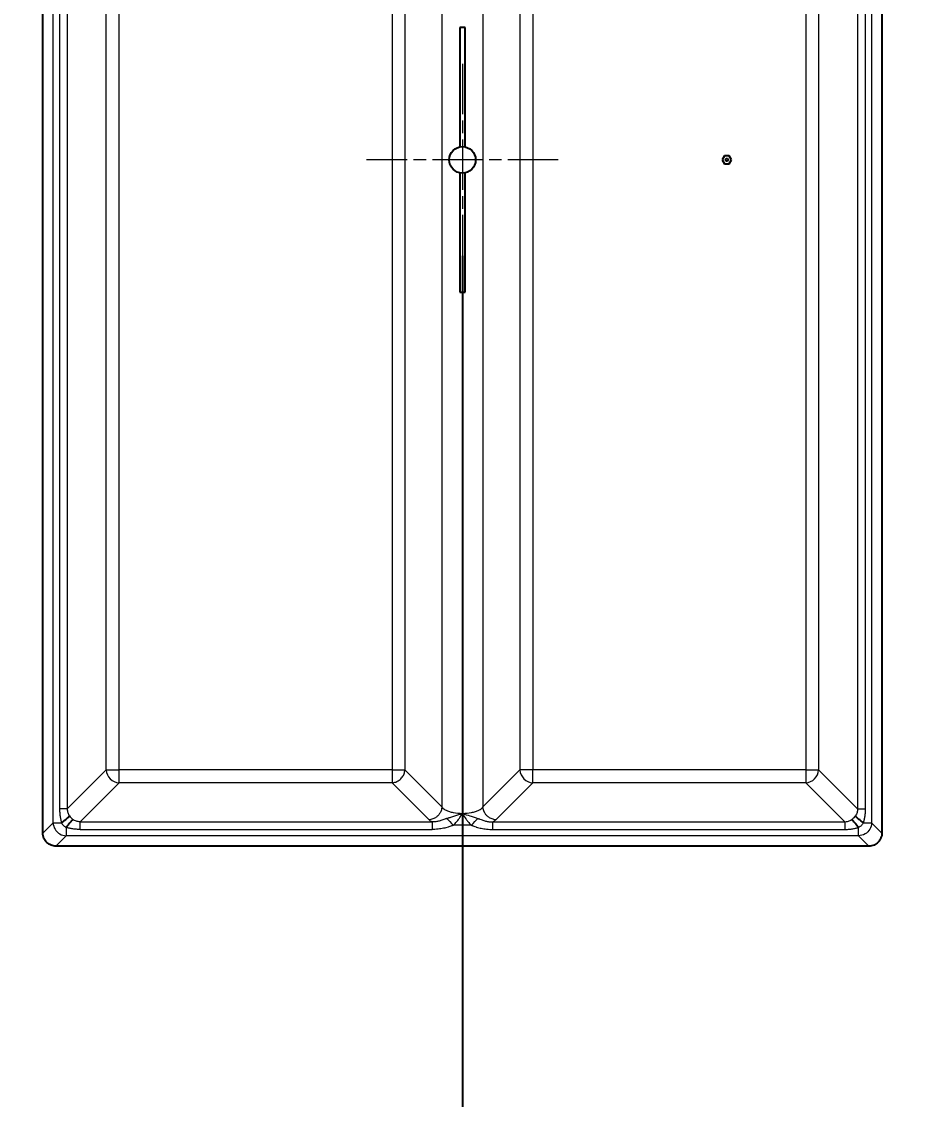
# Model space of a CAD drawing. Header units: millimetres. Extents: x 0 to 1486, y 0 to 1051.
# Drawn here: x 813.83 to 847.4, y 161.74 to 202.48 of the extents above; entities that cross this region are included whole.
import ezdxf

# ---------------------------------------------------------------- set-up
doc = ezdxf.new("R2010")
doc.units = ezdxf.units.MM
doc.header["$LTSCALE"] = 1.25
doc.linetypes.add('CHAIN', pattern=[0.3543, 0.2362, -0.0295, 0.0591, -0.0295])
for name, color, linetype, lineweight, true_color in [('Bemaßungen(DIN)', 7, 'Continuous', 5, 0x262659), ('Mittelpunktmarkierung(DIN)', 7, 'Continuous', 9, 0x262659), ('Sichtbare Kanten(DIN)', 7, 'Continuous', 25, 0x262659), ('Sichtbare tangentiale Kanten(DIN)', 7, 'Continuous', 15, 0x1a1a3e)]:
    doc.layers.add(name, color=color, linetype=linetype, lineweight=lineweight, true_color=true_color)
doc.styles.add('Aktuell-DINGroßer Text', font='arial.ttf')
doc.dimstyles.new('STANDARD-DIN', dxfattribs={"dimscale": 1.25, "dimtxt": 5.25, "dimasz": 2.5, "dimexe": 3.175, "dimexo": 0, "dimgap": 0.8, "dimtad": 1, "dimrnd": 1e-08, "dimtxsty": 'Aktuell-DINGroßer Text', "dimcen": 0.09, "dimdle": 10, "dimclrd": 256, "dimclre": 256, "dimclrt": 256, "dimazin": 2, "dimtfac": 0.666667, "dimtmove": 0, "dimatfit": 3, "dimfxl": 1, "dimtolj": 1, "dimlwd": 25, "dimlwe": 25, "dimarcsym": 0})

# ---------------------------------------------------------------- blocks, each defined once
blk = doc.blocks.new('_DotSmall')
at = {"color": 0, "linetype": 'ByBlock', "const_width": 0.5}
blk.add_lwpolyline([(-0.0625, 0, 1), (0.0625, 0, 1)], format="xyb", close=True, dxfattribs=at)
blk = doc.blocks.new('*D117')
at = {"layer": 'Bemaßungen(DIN)', "color": 250, "linetype": 'Continuous', "lineweight": 25, "true_color": 0x3f3f3f, "transparency": 16777216}
for p, q in [((796.998, 197.249), (796.998, 74.53)), ((830.498, 193.624), (830.498, 74.53)), ((796.998, 78.499), (830.498, 78.499))]:
    blk.add_line(p, q, dxfattribs=at)
at = {"layer": 'Defpoints', "color": 0, "linetype": 'Continuous', "transparency": 16777216}
for p in [(796.998, 197.249), (830.498, 193.624), (830.498, 78.499)]:
    blk.add_point(p, dxfattribs=at)
at = {"layer": 'Bemaßungen(DIN)', "color": 250, "linetype": 'Continuous', "lineweight": 25, "true_color": 0x3f3f3f, "transparency": 16777216, "xscale": 3.125, "yscale": 3.125, "zscale": 3.125, "rotation": 180}
blk.add_blockref('_DotSmall', (796.998, 78.499), dxfattribs=at)
at = {"layer": 'Bemaßungen(DIN)', "color": 250, "linetype": 'Continuous', "lineweight": 25, "true_color": 0x3f3f3f, "transparency": 16777216, "xscale": 3.125, "yscale": 3.125, "zscale": 3.125}
blk.add_blockref('_DotSmall', (830.498, 78.499), dxfattribs=at)
at = {"layer": 'Bemaßungen(DIN)', "color": 179, "linetype": 'Continuous', "lineweight": 25, "true_color": 0x262659, "transparency": 16777216, "insert": (799.668, 87.386), "char_height": 6.5625, "attachment_point": 1, "style": 'Aktuell-DINGroßer Text'}
blk.add_mtext('\\A1;33,5{\\H4.375;±0,1}', dxfattribs=at)
blk = doc.blocks.new('*D118')
at = {"layer": 'Bemaßungen(DIN)', "color": 250, "linetype": 'Continuous', "lineweight": 25, "true_color": 0x3f3f3f, "transparency": 16777216}
for p, q in [((866.998, 197.249), (866.998, 74.53)), ((830.498, 193.624), (830.498, 74.53)), ((830.498, 78.499), (866.998, 78.499))]:
    blk.add_line(p, q, dxfattribs=at)
at = {"layer": 'Defpoints', "color": 0, "linetype": 'Continuous', "transparency": 16777216}
for p in [(866.998, 197.249), (830.498, 193.624), (866.998, 78.499)]:
    blk.add_point(p, dxfattribs=at)
at = {"layer": 'Bemaßungen(DIN)', "color": 250, "linetype": 'Continuous', "lineweight": 25, "true_color": 0x3f3f3f, "transparency": 16777216, "xscale": 3.125, "yscale": 3.125, "zscale": 3.125, "rotation": 180}
blk.add_blockref('_DotSmall', (830.498, 78.499), dxfattribs=at)
at = {"layer": 'Bemaßungen(DIN)', "color": 250, "linetype": 'Continuous', "lineweight": 25, "true_color": 0x3f3f3f, "transparency": 16777216, "xscale": 3.125, "yscale": 3.125, "zscale": 3.125}
blk.add_blockref('_DotSmall', (866.998, 78.499), dxfattribs=at)
at = {"layer": 'Bemaßungen(DIN)', "color": 179, "linetype": 'Continuous', "lineweight": 25, "true_color": 0x262659, "transparency": 16777216, "insert": (846.214, 86.061), "char_height": 6.5625, "attachment_point": 1, "style": 'Aktuell-DINGroßer Text'}
blk.add_mtext('\\A1; \\fArial|b0|i0;{\\H6.5625; }', dxfattribs=at)
blk = doc.blocks.new('*D127')
at = {"layer": 'Bemaßungen(DIN)', "color": 250, "linetype": 'Continuous', "lineweight": 25, "true_color": 0x3f3f3f, "transparency": 16777216}
for p, q in [((830.498, 193.624), (830.498, 102.655)), ((866.998, 193.624), (866.998, 102.655)), ((833.623, 106.624), (863.873, 106.624))]:
    blk.add_line(p, q, dxfattribs=at)
at = {"layer": 'Bemaßungen(DIN)', "color": 250, "linetype": 'Continuous', "true_color": 0x3f3f3f, "transparency": 16777216}
for points in [[(833.623, 107.145), (833.623, 106.103), (830.498, 106.624)], [(863.873, 107.145), (863.873, 106.103), (866.998, 106.624)]]:
    blk.add_solid(points, dxfattribs=at)
at = {"layer": 'Defpoints', "color": 0, "linetype": 'Continuous', "transparency": 16777216}
for p in [(830.498, 193.624), (866.998, 193.624), (866.998, 106.624)]:
    blk.add_point(p, dxfattribs=at)
at = {"layer": 'Bemaßungen(DIN)', "color": 179, "linetype": 'Continuous', "lineweight": 25, "true_color": 0x262659, "transparency": 16777216, "insert": (834.655, 115.511), "char_height": 6.5625, "attachment_point": 1, "style": 'Aktuell-DINGroßer Text'}
blk.add_mtext('\\A1;36,5{\\H4.375;±0,1}', dxfattribs=at)

msp = doc.modelspace()

# ---------------------------------------------------------------- linework, layer by layer
at = {"layer": 'Mittelpunktmarkierung(DIN)', "linetype": 'CHAIN', "ltscale": 6.444903}
for p, q in [((830.4985, 200.8739), (830.4985, 193.6239)), ((834.1235, 197.2489), (826.8735, 197.2489))]:
    msp.add_line(p, q, dxfattribs=at)
at = {"layer": 'Sichtbare Kanten(DIN)'}
for p, q in [((814.6335, 171.809), (814.6335, 222.6887)), ((846.3635, 222.6887), (846.3635, 171.809)), ((830.3985, 202.2489), (830.3985, 197.7388)), ((830.5985, 202.2489), (830.3985, 202.2489)), ((830.5985, 197.7388), (830.5985, 202.2489)), ((840.4119, 197.3989), (840.3253, 197.2489)), ((840.3253, 197.2489), (840.4119, 197.0989)), ((840.5851, 197.3989), (840.4119, 197.3989)), ((840.4407, 197.2489), (840.4696, 197.2989)), ((840.4696, 197.1989), (840.4407, 197.2489)), ((840.4696, 197.2989), (840.5273, 197.2989)), ((840.5273, 197.1989), (840.4696, 197.1989)), ((840.5273, 197.2989), (840.5562, 197.2489)), ((840.5562, 197.2489), (840.5273, 197.1989)), ((840.6717, 197.2489), (840.5851, 197.3989)), ((840.5851, 197.0989), (840.6717, 197.2489)), ((830.3985, 196.759), (830.3985, 192.2489)), ((830.5985, 192.2489), (830.5985, 196.759)), ((840.4119, 197.0989), (840.5851, 197.0989)), ((830.3985, 192.2489), (830.5985, 192.2489)), ((845.8683, 171.3139), (815.1286, 171.3139))]:
    msp.add_line(p, q, dxfattribs=at)
msp.add_circle((830.4985, 197.2489), 0.5, dxfattribs=at)
for points, knots in [([(815.3397, 172.1991), (815.3555, 172.2108), (815.3711, 172.2224), (815.3864, 172.234), (815.4054, 172.2485), (815.424, 172.2629), (815.4417, 172.2769), (815.4524, 172.2854), (815.4628, 172.2937), (815.4728, 172.3019), (815.493, 172.3183), (815.5119, 172.3341), (815.5292, 172.3492), (815.5466, 172.3642), (815.5623, 172.3784), (815.5763, 172.3916), (815.5833, 172.3982), (815.5898, 172.4045), (815.5959, 172.4106), (815.6059, 172.4206), (815.6147, 172.4299), (815.622, 172.4383), (815.6279, 172.4451), (815.6328, 172.4512), (815.6368, 172.4567)], [-1.0769104, -1.0769104, -1.0769104, -1.0769104, -0.9572537, -0.9572537, -0.9572537, -0.8077, -0.8077, -0.8077, -0.7179403, -0.7179403, -0.7179403, -0.5384552, -0.5384552, -0.5384552, -0.3589701, -0.3589701, -0.3589701, -0.2692104, -0.2692104, -0.2692104, -0.1196567, -0.1196567, -0.1196567, 0, 0, 0, 0]), ([(815.5187, 172.0201), (815.5304, 172.0359), (815.542, 172.0515), (815.5536, 172.0668), (815.5681, 172.0858), (815.5825, 172.1044), (815.5965, 172.1221), (815.605, 172.1328), (815.6133, 172.1432), (815.6215, 172.1532), (815.6379, 172.1734), (815.6537, 172.1923), (815.6687, 172.2096), (815.6838, 172.227), (815.698, 172.2427), (815.7112, 172.2567), (815.7178, 172.2637), (815.7241, 172.2702), (815.7302, 172.2763), (815.7402, 172.2863), (815.7495, 172.2951), (815.7579, 172.3024), (815.7647, 172.3083), (815.7708, 172.3132), (815.7763, 172.3172)], [-1.0769104, -1.0769104, -1.0769104, -1.0769104, -0.9572537, -0.9572537, -0.9572537, -0.8077, -0.8077, -0.8077, -0.7179403, -0.7179403, -0.7179403, -0.5384552, -0.5384552, -0.5384552, -0.3589701, -0.3589701, -0.3589701, -0.2692104, -0.2692104, -0.2692104, -0.1196567, -0.1196567, -0.1196567, 0, 0, 0, 0]), ([(845.4782, 172.0201), (845.4666, 172.0359), (845.4549, 172.0515), (845.4433, 172.0668), (845.4288, 172.0858), (845.4145, 172.1044), (845.4004, 172.1221), (845.392, 172.1328), (845.3836, 172.1432), (845.3754, 172.1532), (845.359, 172.1734), (845.3432, 172.1923), (845.3282, 172.2096), (845.3131, 172.227), (845.2989, 172.2427), (845.2857, 172.2567), (845.2791, 172.2637), (845.2728, 172.2702), (845.2668, 172.2763), (845.2567, 172.2863), (845.2474, 172.2951), (845.239, 172.3024), (845.2323, 172.3083), (845.2261, 172.3132), (845.2206, 172.3172)], [-1.0769104, -1.0769104, -1.0769104, -1.0769104, -0.9572537, -0.9572537, -0.9572537, -0.8077, -0.8077, -0.8077, -0.7179403, -0.7179403, -0.7179403, -0.5384552, -0.5384552, -0.5384552, -0.3589701, -0.3589701, -0.3589701, -0.2692104, -0.2692104, -0.2692104, -0.1196567, -0.1196567, -0.1196567, 0, 0, 0, 0]), ([(845.6573, 172.1991), (845.6414, 172.2108), (845.6258, 172.2224), (845.6106, 172.234), (845.5915, 172.2485), (845.573, 172.2629), (845.5552, 172.2769), (845.5445, 172.2854), (845.5342, 172.2937), (845.5241, 172.3019), (845.5039, 172.3183), (845.485, 172.3341), (845.4677, 172.3492), (845.4504, 172.3642), (845.4346, 172.3784), (845.4206, 172.3916), (845.4136, 172.3982), (845.4071, 172.4045), (845.4011, 172.4106), (845.391, 172.4206), (845.3822, 172.4299), (845.3749, 172.4383), (845.369, 172.4451), (845.3641, 172.4512), (845.3601, 172.4567)], [-1.0769104, -1.0769104, -1.0769104, -1.0769104, -0.9572537, -0.9572537, -0.9572537, -0.8077, -0.8077, -0.8077, -0.7179403, -0.7179403, -0.7179403, -0.5384552, -0.5384552, -0.5384552, -0.3589701, -0.3589701, -0.3589701, -0.2692104, -0.2692104, -0.2692104, -0.1196567, -0.1196567, -0.1196567, 0, 0, 0, 0]), ([(815.1286, 171.3139), (815.0646, 171.3139), (815.0002, 171.3263), (814.8823, 171.3741), (814.8286, 171.4091), (814.7377, 171.4972), (814.701, 171.5501), (814.6616, 171.6397), (814.6511, 171.6727), (814.6371, 171.7401), (814.6335, 171.7746), (814.6335, 171.809)], [0, 0, 0, 0, 0.019193526, 0.019193526, 0.038166014, 0.038166014, 0.057250771, 0.057250771, 0.067667509, 0.067667509, 0.078108379, 0.078108379, 0.078108379, 0.078108379]), ([(846.3635, 171.809), (846.3635, 171.745), (846.351, 171.6806), (846.3033, 171.5627), (846.2683, 171.509), (846.1801, 171.4181), (846.1272, 171.3814), (846.0376, 171.342), (846.0046, 171.3315), (845.9372, 171.3175), (845.9028, 171.3139), (845.8683, 171.3139)], [0, 0, 0, 0, 0.019193526, 0.019193526, 0.038166014, 0.038166014, 0.057250771, 0.057250771, 0.067667509, 0.067667509, 0.078108379, 0.078108379, 0.078108379, 0.078108379])]:
    msp.add_open_spline(points, degree=3, knots=knots, dxfattribs=at)
at = {"layer": 'Sichtbare tangentiale Kanten(DIN)'}
for p, q in [((815.0236, 172.1991), (815.0236, 222.2986)), ((845.9734, 222.2986), (845.9734, 172.1991)), ((815.2644, 221.7758), (815.2644, 172.722)), ((815.556, 221.7758), (815.556, 172.722)), ((829.7216, 221.7024), (829.7216, 172.7953)), ((831.2753, 221.7024), (831.2753, 172.7953)), ((845.4409, 221.7758), (845.4409, 172.722)), ((845.7325, 221.7758), (845.7325, 172.722)), ((817.0271, 174.193), (817.0271, 220.3047)), ((817.5126, 174.193), (817.5126, 220.3047)), ((827.8365, 220.3047), (827.8365, 174.193)), ((828.3221, 220.3047), (828.3221, 174.193)), ((832.6749, 220.3047), (832.6749, 174.193)), ((833.1604, 220.3047), (833.1604, 174.193)), ((843.4843, 220.3047), (843.4843, 174.193)), ((843.9699, 220.3047), (843.9699, 174.193)), ((815.556, 172.722), (817.0271, 174.193)), ((817.0271, 174.193), (817.5126, 174.193)), ((827.8365, 174.193), (817.5126, 174.193)), ((817.5126, 173.7075), (817.5126, 174.193)), ((827.8365, 174.193), (827.8365, 173.7075)), ((827.8365, 174.193), (828.3221, 174.193)), ((828.3221, 174.193), (829.7216, 172.7953)), ((832.6749, 174.193), (831.2753, 172.7953)), ((833.1604, 174.193), (832.6749, 174.193)), ((843.4843, 174.193), (833.1604, 174.193)), ((833.1604, 173.7075), (833.1604, 174.193)), ((843.4843, 174.193), (843.9699, 174.193)), ((843.4843, 174.193), (843.4843, 173.7075)), ((845.4409, 172.722), (843.9699, 174.193)), ((816.0416, 172.2364), (817.5126, 173.7075)), ((827.8365, 173.7075), (817.5126, 173.7075)), ((827.8365, 173.7075), (829.2361, 172.3097)), ((833.1604, 173.7075), (831.7608, 172.3097)), ((843.4843, 173.7075), (833.1604, 173.7075)), ((844.9553, 172.2364), (843.4843, 173.7075)), ((815.556, 172.722), (815.2644, 172.722)), ((845.4409, 172.722), (845.7325, 172.722)), ((814.6335, 171.809), (815.0236, 172.1991)), ((816.0416, 172.2364), (829.35, 172.2364)), ((816.0416, 171.9449), (816.0416, 172.2364)), ((816.0416, 171.9449), (829.35, 171.9449)), ((829.35, 172.2364), (829.35, 171.9449)), ((830.8459, 172.1001), (830.1512, 172.1001)), ((831.647, 172.2364), (844.9553, 172.2364)), ((831.647, 171.9449), (831.647, 172.2364)), ((831.647, 171.9449), (844.9553, 171.9449)), ((844.9553, 172.2364), (844.9553, 171.9449)), ((845.6573, 172.1991), (845.9734, 172.1991)), ((846.3635, 171.809), (845.9734, 172.1991)), ((815.1286, 171.3139), (815.5187, 171.704)), ((845.4782, 171.704), (815.5187, 171.704)), ((845.8683, 171.3139), (845.4782, 171.704))]:
    msp.add_line(p, q, dxfattribs=at)
for centre, major_axis, ratio, start_param, end_param in [((817.5126, 174.193), (0.3536, -0.3536), 0.9446321, 3.9554703, 5.4693077), ((833.1604, 174.193), (0.3533, -0.3538), 0.9445654, 3.9561594, 5.4699263), ((843.4843, 174.193), (-0.3536, -0.3536), 0.9446321, 0.8138776, 2.327715), ((830.1512, 172.1001), (0.3344, -0.3717), 0.0000692, 3.9311732, 4.7123471), ((830.8458, 172.1), (0.3343, 0.3717), 0.0000692, 4.7125872, 5.493443), ((830.2928, 172.3683), (1.094, -0.0179), 0.2634519, 3.4077328, 3.677844), ((830.7041, 172.3683), (1.094, 0.0179), 0.2634519, 5.746934, 6.0170452)]:
    msp.add_ellipse(centre, major_axis=major_axis, ratio=ratio, start_param=start_param, end_param=end_param, dxfattribs=at)
for points, knots in [([(827.8365, 173.7075), (827.8482, 173.7081), (827.8599, 173.7092), (827.8716, 173.7107), (827.8949, 173.7138), (827.918, 173.7185), (827.9409, 173.7248), (827.9665, 173.7319), (827.9918, 173.741), (828.0162, 173.7521), (828.0244, 173.7557), (828.0324, 173.7597), (828.0404, 173.7638), (828.0881, 173.7885), (828.1322, 173.8208), (828.1705, 173.8591), (828.2087, 173.8973), (828.241, 173.9414), (828.2657, 173.9892), (828.2699, 173.9971), (828.2738, 174.0052), (828.2775, 174.0133), (828.2885, 174.0378), (828.2977, 174.063), (828.3048, 174.0887), (828.3111, 174.1115), (828.3158, 174.1347), (828.3188, 174.158), (828.3203, 174.1697), (828.3214, 174.1813), (828.3221, 174.193)], [0, 0, 0, 0, 0.0720856, 0.0720856, 0.0720856, 0.2162567, 0.2162567, 0.2162567, 0.3784425, 0.3784425, 0.3784425, 0.4325134, 0.4325134, 0.4325134, 0.7568985, 0.7568985, 0.7568985, 1.0812835, 1.0812835, 1.0812835, 1.1353545, 1.1353545, 1.1353545, 1.2975402, 1.2975402, 1.2975402, 1.4417114, 1.4417114, 1.4417114, 1.5137969, 1.5137969, 1.5137969, 1.5137969]), ([(815.2644, 172.722), (815.2645, 172.7103), (815.2646, 172.6986), (815.2648, 172.6869), (815.2649, 172.6752), (815.2653, 172.6635), (815.2657, 172.6519), (815.2665, 172.6286), (815.2677, 172.6054), (815.2693, 172.5823), (815.2726, 172.5363), (815.2774, 172.4909), (815.2838, 172.4468), (815.2902, 172.4025), (815.2982, 172.3595), (815.3076, 172.3181), (815.3123, 172.2975), (815.3174, 172.2772), (815.3227, 172.2573), (815.3254, 172.2474), (815.3281, 172.2376), (815.3309, 172.2279), (815.3338, 172.2182), (815.3367, 172.2086), (815.3397, 172.1991)], [0, 0, 0, 0, 0.03321382, 0.03321382, 0.03321382, 0.06641125, 0.06641125, 0.06641125, 0.13277377, 0.13277377, 0.13277377, 0.26517816, 0.26517816, 0.26517816, 0.3981672, 0.3981672, 0.3981672, 0.46455773, 0.46455773, 0.46455773, 0.4977404, 0.4977404, 0.4977404, 0.53089997, 0.53089997, 0.53089997, 0.53089997]), ([(815.556, 172.722), (815.5535, 172.6727), (815.5655, 172.5764), (815.6094, 172.4941), (815.6368, 172.4567)], [0, 0, 0, 0, 0.14249094, 0.285274, 0.285274, 0.285274, 0.285274]), ([(829.7216, 172.7953), (829.7209, 172.7836), (829.7198, 172.7719), (829.7183, 172.7603), (829.7153, 172.737), (829.7106, 172.7138), (829.7043, 172.691), (829.6972, 172.6653), (829.6881, 172.64), (829.677, 172.6156), (829.6733, 172.6075), (829.6694, 172.5994), (829.6653, 172.5914), (829.6488, 172.5596), (829.6289, 172.5294), (829.6062, 172.5015), (829.5948, 172.4875), (829.5828, 172.4741), (829.57, 172.4613), (829.5573, 172.4486), (829.5439, 172.4365), (829.5299, 172.4251), (829.495, 172.3967), (829.4565, 172.3728), (829.4158, 172.3543), (829.3913, 172.3433), (829.3661, 172.3341), (829.3404, 172.327), (829.3176, 172.3207), (829.2944, 172.316), (829.2711, 172.313), (829.2594, 172.3115), (829.2478, 172.3104), (829.2361, 172.3097)], [-1.5137969, -1.5137969, -1.5137969, -1.5137969, -1.4417114, -1.4417114, -1.4417114, -1.2975402, -1.2975402, -1.2975402, -1.1353545, -1.1353545, -1.1353545, -1.0812835, -1.0812835, -1.0812835, -0.8650268, -0.8650268, -0.8650268, -0.7568985, -0.7568985, -0.7568985, -0.6487701, -0.6487701, -0.6487701, -0.3784425, -0.3784425, -0.3784425, -0.2162567, -0.2162567, -0.2162567, -0.0720856, -0.0720856, -0.0720856, 0, 0, 0, 0]), ([(829.7216, 172.7953), (829.7428, 172.761), (829.7785, 172.7281), (829.8265, 172.6983), (829.8425, 172.6884), (829.8598, 172.6788), (829.8785, 172.6697), (829.9158, 172.6514), (829.9583, 172.6348), (830.0049, 172.6203), (830.0515, 172.6057), (830.1023, 172.5932), (830.1557, 172.5831), (830.2625, 172.5629), (830.3803, 172.5523), (830.4985, 172.5523)], [-1.0975594, -1.0975594, -1.0975594, -1.0975594, -0.8232491, -0.8232491, -0.8232491, -0.7317063, -0.7317063, -0.7317063, -0.5486389, -0.5486389, -0.5486389, -0.3658531, -0.3658531, -0.3658531, 0, 0, 0, 0]), ([(830.4985, 172.5523), (830.6166, 172.5523), (830.7344, 172.5629), (830.8412, 172.5831), (830.8946, 172.5932), (830.9454, 172.6057), (830.992, 172.6203), (831.0387, 172.6348), (831.0811, 172.6514), (831.1184, 172.6697), (831.1371, 172.6788), (831.1544, 172.6884), (831.1704, 172.6983), (831.2184, 172.7281), (831.2541, 172.761), (831.2753, 172.7953)], [0, 0, 0, 0, 0.3658531, 0.3658531, 0.3658531, 0.5486389, 0.5486389, 0.5486389, 0.7317063, 0.7317063, 0.7317063, 0.8232491, 0.8232491, 0.8232491, 1.0975594, 1.0975594, 1.0975594, 1.0975594]), ([(831.7608, 172.3097), (831.7492, 172.3104), (831.7375, 172.3115), (831.7258, 172.313), (831.7025, 172.316), (831.6793, 172.3207), (831.6565, 172.327), (831.6308, 172.3341), (831.6056, 172.3433), (831.5812, 172.3543), (831.5404, 172.3728), (831.5019, 172.3967), (831.467, 172.4251), (831.453, 172.4365), (831.4396, 172.4486), (831.4269, 172.4613), (831.4142, 172.4741), (831.4021, 172.4875), (831.3907, 172.5015), (831.368, 172.5294), (831.3481, 172.5596), (831.3316, 172.5914), (831.3275, 172.5994), (831.3236, 172.6075), (831.3199, 172.6156), (831.3088, 172.64), (831.2997, 172.6653), (831.2926, 172.691), (831.2863, 172.7138), (831.2816, 172.737), (831.2786, 172.7603), (831.2771, 172.7719), (831.276, 172.7836), (831.2753, 172.7953)], [-1.5137969, -1.5137969, -1.5137969, -1.5137969, -1.4417114, -1.4417114, -1.4417114, -1.2975402, -1.2975402, -1.2975402, -1.1353545, -1.1353545, -1.1353545, -0.8650268, -0.8650268, -0.8650268, -0.7568985, -0.7568985, -0.7568985, -0.6487701, -0.6487701, -0.6487701, -0.4325134, -0.4325134, -0.4325134, -0.3784425, -0.3784425, -0.3784425, -0.2162567, -0.2162567, -0.2162567, -0.0720856, -0.0720856, -0.0720856, 0, 0, 0, 0]), ([(845.4409, 172.722), (845.4434, 172.6727), (845.4315, 172.5764), (845.3875, 172.4941), (845.3601, 172.4567)], [0, 0, 0, 0, 0.14249094, 0.285274, 0.285274, 0.285274, 0.285274]), ([(845.7325, 172.722), (845.7324, 172.7103), (845.7324, 172.6986), (845.7322, 172.6869), (845.732, 172.6752), (845.7317, 172.6635), (845.7312, 172.6519), (845.7304, 172.6286), (845.7292, 172.6054), (845.7276, 172.5823), (845.7244, 172.5363), (845.7195, 172.4909), (845.7131, 172.4468), (845.7067, 172.4025), (845.6987, 172.3595), (845.6893, 172.3181), (845.6846, 172.2975), (845.6796, 172.2772), (845.6742, 172.2573), (845.6716, 172.2474), (845.6688, 172.2376), (845.666, 172.2279), (845.6631, 172.2182), (845.6602, 172.2086), (845.6573, 172.1991)], [0, 0, 0, 0, 0.03321382, 0.03321382, 0.03321382, 0.06641125, 0.06641125, 0.06641125, 0.13277377, 0.13277377, 0.13277377, 0.26517816, 0.26517816, 0.26517816, 0.3981672, 0.3981672, 0.3981672, 0.46455773, 0.46455773, 0.46455773, 0.4977404, 0.4977404, 0.4977404, 0.53089997, 0.53089997, 0.53089997, 0.53089997]), ([(815.6368, 172.4567), (815.6559, 172.4308), (815.6986, 172.3799), (815.7494, 172.337), (815.7763, 172.3172)], [0, 0, 0, 0, 0.09759049, 0.19891575, 0.19891575, 0.19891575, 0.19891575]), ([(816.0416, 172.2364), (815.9923, 172.2339), (815.896, 172.2459), (815.8137, 172.2898), (815.7763, 172.3172)], [0, 0, 0, 0, 0.14249094, 0.285274, 0.285274, 0.285274, 0.285274]), ([(829.9157, 172.3618), (829.9084, 172.3594), (829.9012, 172.357), (829.8941, 172.3546), (829.887, 172.3523), (829.8801, 172.3499), (829.8734, 172.3475), (829.8598, 172.3428), (829.8467, 172.338), (829.8339, 172.3334), (829.8057, 172.323), (829.7793, 172.3129), (829.7534, 172.3034), (829.7089, 172.2872), (829.666, 172.2728), (829.6229, 172.2615), (829.5809, 172.2505), (829.5386, 172.2426), (829.4961, 172.2381), (829.4703, 172.2354), (829.4443, 172.234), (829.4184, 172.2338), (829.407, 172.2337), (829.3955, 172.2339), (829.3841, 172.2344), (829.3727, 172.2348), (829.3613, 172.2356), (829.35, 172.2364)], [0, 0, 0, 0, 0.01897228, 0.01897228, 0.01897228, 0.03796594, 0.03796594, 0.03796594, 0.07600353, 0.07600353, 0.07600353, 0.16039524, 0.16039524, 0.16039524, 0.30539712, 0.30539712, 0.30539712, 0.44668431, 0.44668431, 0.44668431, 0.53247752, 0.53247752, 0.53247752, 0.57051482, 0.57051482, 0.57051482, 0.60860001, 0.60860001, 0.60860001, 0.60860001]), ([(829.9157, 172.3618), (829.9251, 172.3648), (829.9345, 172.3678), (829.944, 172.3709), (829.9536, 172.3741), (829.9633, 172.3772), (829.9731, 172.3804), (829.9927, 172.3869), (830.0129, 172.3935), (830.0338, 172.4004), (830.0769, 172.4146), (830.1231, 172.4298), (830.1735, 172.446), (830.2206, 172.461), (830.2712, 172.4769), (830.3247, 172.4942), (830.3523, 172.5031), (830.3807, 172.5123), (830.4098, 172.522), (830.4243, 172.5268), (830.4389, 172.5318), (830.4537, 172.5368), (830.4685, 172.5419), (830.4835, 172.547), (830.4985, 172.5523)], [0, 0, 0, 0, 0.0397614, 0.0397614, 0.0397614, 0.07945706, 0.07945706, 0.07945706, 0.15871475, 0.15871475, 0.15871475, 0.32258978, 0.32258978, 0.32258978, 0.4758974, 0.4758974, 0.4758974, 0.55516805, 0.55516805, 0.55516805, 0.59470833, 0.59470833, 0.59470833, 0.634183, 0.634183, 0.634183, 0.634183]), ([(830.1512, 172.1001), (830.1599, 172.1081), (830.1688, 172.1161), (830.1774, 172.1243), (830.1861, 172.1325), (830.1947, 172.1409), (830.2031, 172.1493), (830.22, 172.1661), (830.2365, 172.1834), (830.2525, 172.201), (830.2858, 172.2376), (830.3173, 172.2758), (830.3471, 172.3152), (830.3749, 172.352), (830.4003, 172.3906), (830.4251, 172.4294), (830.4379, 172.4495), (830.4505, 172.4698), (830.4628, 172.4902), (830.469, 172.5004), (830.4751, 172.5107), (830.481, 172.521), (830.487, 172.5314), (830.4928, 172.5418), (830.4985, 172.5523)], [0, 0, 0, 0, 0.03572785, 0.03572785, 0.03572785, 0.07149694, 0.07149694, 0.07149694, 0.14312062, 0.14312062, 0.14312062, 0.29141532, 0.29141532, 0.29141532, 0.42964001, 0.42964001, 0.42964001, 0.50120862, 0.50120862, 0.50120862, 0.53702584, 0.53702584, 0.53702584, 0.57289678, 0.57289678, 0.57289678, 0.57289678]), ([(830.4985, 172.5523), (830.6005, 172.5166), (830.7642, 172.4654), (830.9475, 172.4059), (831.0382, 172.3756), (831.0812, 172.3617)], [0, 0, 0, 0, 0.26896933, 0.45156768, 0.63416604, 0.63416604, 0.63416604, 0.63416604]), ([(830.4985, 172.5523), (830.5042, 172.5418), (830.5099, 172.5313), (830.5159, 172.521), (830.5218, 172.5107), (830.5279, 172.5004), (830.534, 172.4902), (830.5463, 172.4697), (830.5588, 172.4494), (830.5716, 172.4292), (830.5893, 172.4011), (830.6075, 172.3732), (830.627, 172.3462), (830.6355, 172.3344), (830.6441, 172.3228), (830.6529, 172.3112), (830.6818, 172.2732), (830.7123, 172.2363), (830.7445, 172.201), (830.7606, 172.1834), (830.7771, 172.1661), (830.794, 172.1492), (830.8024, 172.1408), (830.8109, 172.1325), (830.8196, 172.1243), (830.8283, 172.1161), (830.8371, 172.1081), (830.8459, 172.1001)], [0, 0, 0, 0, 0.0358734, 0.0358734, 0.0358734, 0.07170528, 0.07170528, 0.07170528, 0.14331927, 0.14331927, 0.14331927, 0.24303125, 0.24303125, 0.24303125, 0.28653163, 0.28653163, 0.28653163, 0.42986368, 0.42986368, 0.42986368, 0.50150264, 0.50150264, 0.50150264, 0.53727834, 0.53727834, 0.53727834, 0.5730102, 0.5730102, 0.5730102, 0.5730102]), ([(831.0812, 172.3617), (831.0885, 172.3593), (831.0957, 172.3569), (831.1028, 172.3546), (831.1099, 172.3522), (831.1168, 172.3498), (831.1236, 172.3475), (831.1372, 172.3427), (831.1503, 172.338), (831.163, 172.3333), (831.1912, 172.323), (831.2176, 172.3129), (831.2436, 172.3034), (831.2881, 172.2871), (831.331, 172.2727), (831.3741, 172.2615), (831.4161, 172.2505), (831.4584, 172.2426), (831.5009, 172.2381), (831.5267, 172.2354), (831.5526, 172.234), (831.5785, 172.2338), (831.5899, 172.2337), (831.6014, 172.2339), (831.6128, 172.2344), (831.6242, 172.2348), (831.6356, 172.2356), (831.647, 172.2364)], [0, 0, 0, 0, 0.01897293, 0.01897293, 0.01897293, 0.03796717, 0.03796717, 0.03796717, 0.07600559, 0.07600559, 0.07600559, 0.16042953, 0.16042953, 0.16042953, 0.30545971, 0.30545971, 0.30545971, 0.44674818, 0.44674818, 0.44674818, 0.53248555, 0.53248555, 0.53248555, 0.57052339, 0.57052339, 0.57052339, 0.60860904, 0.60860904, 0.60860904, 0.60860904]), ([(844.9553, 172.2364), (845.0046, 172.2339), (845.1009, 172.2459), (845.1832, 172.2898), (845.2206, 172.3172)], [0, 0, 0, 0, 0.14249094, 0.285274, 0.285274, 0.285274, 0.285274]), ([(845.3601, 172.4567), (845.341, 172.4308), (845.2983, 172.3799), (845.2475, 172.337), (845.2206, 172.3172)], [0, 0, 0, 0, 0.09759049, 0.19891575, 0.19891575, 0.19891575, 0.19891575]), ([(815.0236, 172.1991), (815.0261, 172.1991), (815.0299, 172.1991), (815.0349, 172.1991), (815.0417, 172.1991), (815.0508, 172.1991), (815.0621, 172.1991), (815.0672, 172.1991), (815.0727, 172.1991), (815.0786, 172.1991), (815.0953, 172.1991), (815.1153, 172.1991), (815.1381, 172.1991), (815.1541, 172.1991), (815.1716, 172.1991), (815.1901, 172.1991), (815.2071, 172.1991), (815.225, 172.1991), (815.2436, 172.1991), (815.2577, 172.1991), (815.2722, 172.1991), (815.287, 172.1991), (815.3042, 172.1991), (815.3218, 172.1991), (815.3397, 172.1991)], [0, 0, 0, 0, 0.1366456, 0.1366456, 0.1366456, 0.3250932, 0.3250932, 0.3250932, 0.4099368, 0.4099368, 0.4099368, 0.6502295, 0.6502295, 0.6502295, 0.8198736, 0.8198736, 0.8198736, 0.9753762, 0.9753762, 0.9753762, 1.0931648, 1.0931648, 1.0931648, 1.2298104, 1.2298104, 1.2298104, 1.2298104]), ([(815.3397, 172.1991), (815.348, 172.182), (815.3669, 172.1467), (815.4079, 172.0936), (815.4626, 172.0493), (815.4996, 172.0294), (815.5187, 172.0201)], [0, 0, 0, 0, 0.06385433, 0.1271103, 0.18750841, 0.25908506, 0.25908506, 0.25908506, 0.25908506]), ([(816.0416, 171.9449), (816.0299, 171.9449), (816.0182, 171.945), (816.0065, 171.9452), (815.9948, 171.9453), (815.9831, 171.9457), (815.9715, 171.9461), (815.9482, 171.9469), (815.925, 171.9481), (815.9019, 171.9497), (815.8559, 171.953), (815.8105, 171.9578), (815.7664, 171.9642), (815.7221, 171.9706), (815.6791, 171.9786), (815.6377, 171.988), (815.617, 171.9927), (815.5968, 171.9978), (815.5769, 172.0031), (815.567, 172.0058), (815.5572, 172.0085), (815.5475, 172.0113), (815.5378, 172.0142), (815.5282, 172.0171), (815.5187, 172.0201)], [0, 0, 0, 0, 0.03321382, 0.03321382, 0.03321382, 0.06641125, 0.06641125, 0.06641125, 0.13277377, 0.13277377, 0.13277377, 0.26517816, 0.26517816, 0.26517816, 0.3981672, 0.3981672, 0.3981672, 0.46455773, 0.46455773, 0.46455773, 0.4977404, 0.4977404, 0.4977404, 0.53089995, 0.53089995, 0.53089995, 0.53089995]), ([(815.5187, 172.0201), (815.5187, 171.9996), (815.5187, 171.9334), (815.5187, 171.832), (815.5187, 171.741), (815.5187, 171.7106), (815.5187, 171.704)], [-0.48919907, -0.48919907, -0.48919907, -0.48919907, -0.42706452, -0.28470968, -0.14235484, 0, 0, 0, 0]), ([(830.1512, 172.1001), (830.1441, 172.0973), (830.1372, 172.0945), (830.1302, 172.0917), (830.1232, 172.089), (830.1161, 172.0862), (830.109, 172.0835), (830.0949, 172.078), (830.0806, 172.0727), (830.0662, 172.0673), (830.0373, 172.0568), (830.0078, 172.0465), (829.9775, 172.0369), (829.9742, 172.0358), (829.9709, 172.0348), (829.9676, 172.0337), (829.9093, 172.0156), (829.8479, 171.9995), (829.7834, 171.9864), (829.7205, 171.9736), (829.6547, 171.9636), (829.5871, 171.9567), (829.5824, 171.9562), (829.5778, 171.9557), (829.5731, 171.9553), (829.5365, 171.9518), (829.4995, 171.9492), (829.4622, 171.9474), (829.4436, 171.9466), (829.4249, 171.9459), (829.4062, 171.9455), (829.3875, 171.9451), (829.3687, 171.945), (829.35, 171.9449)], [0, 0, 0, 0, 0.02583351, 0.02583351, 0.02583351, 0.0516036, 0.0516036, 0.0516036, 0.10300036, 0.10300036, 0.10300036, 0.20559562, 0.20559562, 0.20559562, 0.21673382, 0.21673382, 0.21673382, 0.41266739, 0.41266739, 0.41266739, 0.60358148, 0.60358148, 0.60358148, 0.61677746, 0.61677746, 0.61677746, 0.71958411, 0.71958411, 0.71958411, 0.77098124, 0.77098124, 0.77098124, 0.82236981, 0.82236981, 0.82236981, 0.82236981]), ([(830.8459, 172.1001), (830.8529, 172.0973), (830.8599, 172.0945), (830.8669, 172.0917), (830.8739, 172.089), (830.8809, 172.0862), (830.888, 172.0835), (830.9022, 172.078), (830.9164, 172.0727), (830.9309, 172.0673), (830.9597, 172.0567), (830.9892, 172.0465), (831.0195, 172.0368), (831.0228, 172.0358), (831.0261, 172.0347), (831.0295, 172.0337), (831.0877, 172.0155), (831.1491, 171.9995), (831.2137, 171.9864), (831.2765, 171.9736), (831.3423, 171.9636), (831.4099, 171.9567), (831.4146, 171.9562), (831.4192, 171.9557), (831.4239, 171.9553), (831.4604, 171.9518), (831.4974, 171.9492), (831.5347, 171.9474), (831.5533, 171.9466), (831.572, 171.9459), (831.5907, 171.9455), (831.6095, 171.9451), (831.6282, 171.945), (831.647, 171.9449)], [0, 0, 0, 0, 0.02582867, 0.02582867, 0.02582867, 0.05159429, 0.05159429, 0.05159429, 0.10298265, 0.10298265, 0.10298265, 0.20556131, 0.20556131, 0.20556131, 0.21674073, 0.21674073, 0.21674073, 0.4126769, 0.4126769, 0.4126769, 0.60355799, 0.60355799, 0.60355799, 0.61667445, 0.61667445, 0.61667445, 0.7194638, 0.7194638, 0.7194638, 0.77085237, 0.77085237, 0.77085237, 0.82223245, 0.82223245, 0.82223245, 0.82223245]), ([(844.9553, 171.9449), (844.9671, 171.9449), (844.9787, 171.945), (844.9904, 171.9452), (845.0021, 171.9453), (845.0138, 171.9457), (845.0254, 171.9461), (845.0487, 171.9469), (845.072, 171.9481), (845.095, 171.9497), (845.1411, 171.953), (845.1865, 171.9578), (845.2305, 171.9642), (845.2748, 171.9706), (845.3178, 171.9786), (845.3592, 171.988), (845.3799, 171.9927), (845.4001, 171.9978), (845.42, 172.0031), (845.4299, 172.0058), (845.4397, 172.0085), (845.4494, 172.0113), (845.4591, 172.0142), (845.4687, 172.0171), (845.4782, 172.0201)], [0, 0, 0, 0, 0.03321382, 0.03321382, 0.03321382, 0.06641125, 0.06641125, 0.06641125, 0.13277377, 0.13277377, 0.13277377, 0.26517816, 0.26517816, 0.26517816, 0.3981672, 0.3981672, 0.3981672, 0.46455773, 0.46455773, 0.46455773, 0.4977404, 0.4977404, 0.4977404, 0.53089995, 0.53089995, 0.53089995, 0.53089995]), ([(845.6573, 172.1991), (845.6489, 172.182), (845.63, 172.1467), (845.589, 172.0936), (845.5344, 172.0493), (845.4973, 172.0294), (845.4782, 172.0201)], [0, 0, 0, 0, 0.06385433, 0.1271103, 0.18750841, 0.25908506, 0.25908506, 0.25908506, 0.25908506]), ([(845.4782, 171.704), (845.4782, 171.7106), (845.4782, 171.741), (845.4782, 171.832), (845.4782, 171.9334), (845.4782, 171.9996), (845.4782, 172.0201)], [0, 0, 0, 0, 0.14235484, 0.28470968, 0.42706452, 0.48919907, 0.48919907, 0.48919907, 0.48919907])]:
    msp.add_open_spline(points, degree=3, knots=knots, dxfattribs=at)
for points in [[(815.0236, 172.1991), (815.0249, 172.1134), (815.0728, 171.9423), (815.2619, 171.7532), (815.433, 171.7053), (815.5187, 171.704)], [(845.9734, 172.1991), (845.972, 172.1134), (845.9241, 171.9423), (845.735, 171.7532), (845.5639, 171.7053), (845.4782, 171.704)]]:
    msp.add_open_spline(points, degree=3, dxfattribs=at)

# ---------------------------------------------------------------- dimensions: what is measured, and where the dimension line sits
at = {"layer": 'Bemaßungen(DIN)', "color": 250, "linetype": 'Continuous', "lineweight": 25, "true_color": 0x3f3f3f}
for base, p1, p2, override, picture, middle in [((830.4985, 78.4989), (796.9985, 197.2489), (830.4985, 193.6239), {"dimgap": 0.8, "dimdec": 2, "dimblk1": 'DotSmall', "dimblk2": 'DotSmall', "dimsah": 1, "dimdle": 0, "dimtol": 1, "dimlim": 0, "dimtp": 0.1, "dimtm": 0.1, "dimtdec": 2, "dimtofl": 0, "dimatfit": 1}, '*D117', (813.761, 78.4989)), ((866.9985, 106.6239), (830.4985, 193.6239), (866.9985, 193.6239), {"dimgap": 0.8, "dimdec": 2, "dimtol": 1, "dimlim": 0, "dimtp": 0.1, "dimtm": 0.1, "dimtdec": 2, "dimtofl": 0, "dimatfit": 1}, '*D127', (848.7485, 106.6239))]:
    dim = msp.add_linear_dim(base=base, p1=p1, p2=p2, angle=180, dimstyle='STANDARD-DIN', override=override, dxfattribs=at)
    dim.commit()
    dim.dimension.update_dxf_attribs({"geometry": picture, "text_midpoint": middle, "dimtype": 160})
dim = msp.add_linear_dim(base=(866.9985, 78.4989), p1=(830.4985, 193.6239), p2=(866.9985, 197.2489), angle=180, text=' \\fArial|b0|i0;{\\H6.5625; }', dimstyle='STANDARD-DIN', override={"dimgap": 0.8, "dimdec": 2, "dimblk1": 'DotSmall', "dimblk2": 'DotSmall', "dimsah": 1, "dimdle": 0, "dimtol": 0, "dimlim": 0, "dimtp": 0.1, "dimtm": 0, "dimtdec": 2, "dimtofl": 0, "dimatfit": 1}, dxfattribs=at)
dim.commit()
dim.dimension.update_dxf_attribs({"geometry": '*D118', "text_midpoint": (848.761, 78.4989), "dimtype": 160})

doc.saveas('drawing.dxf')
